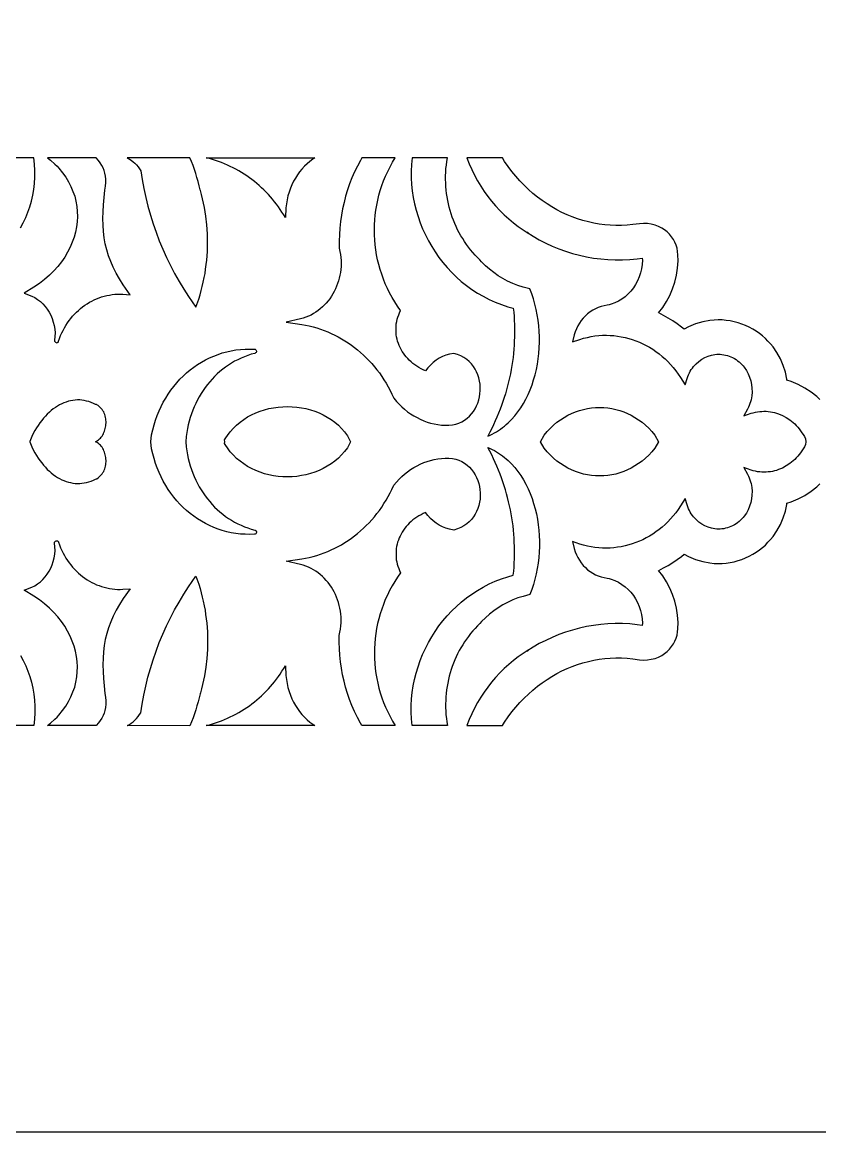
# Model space of a CAD drawing. Extents: x -1917 to -261, y -485 to 605.
# Drawn here: x -562.2 to -483.7, y 35.2 to 144.5 of the extents above; entities that cross this region are included whole.
import ezdxf

# ---------------------------------------------------------------- set-up
doc = ezdxf.new("R2010")
doc.units = 0
doc.layers.add('LAYER_1', color=18, linetype='CONTINUOUS')

msp = doc.modelspace()

# ---------------------------------------------------------------- linework, layer by layer
at = {"layer": 'LAYER_1'}
for points in [[(-671.49, 35.16), (-261.49, 35.16), (-261.49, 445.16), (-671.49, 445.16)], [(-554.92, 131.09), (-559.7, 131.09), (-559.41, 130.86), (-558.98, 130.47), (-558.77, 130.26), (-558.58, 130.06), (-558.23, 129.63), (-557.91, 129.18), (-557.63, 128.73), (-557.4, 128.26), (-557.2, 127.78), (-557.03, 127.3), (-556.91, 126.81), (-556.83, 126.31), (-556.78, 125.8), (-556.77, 125.3), (-556.79, 124.79), (-556.86, 124.28), (-556.96, 123.78), (-557.1, 123.27), (-557.27, 122.77), (-557.48, 122.28), (-557.73, 121.79), (-558.02, 121.32), (-558.34, 120.85), (-558.7, 120.39), (-559.1, 119.95), (-559.53, 119.52), (-560, 119.11), (-560.51, 118.71), (-561.05, 118.34), (-562, 117.76), (-561.27, 117.47), (-560.97, 117.32), (-560.68, 117.14), (-560.41, 116.93), (-560.16, 116.7), (-559.94, 116.45), (-559.73, 116.18), (-559.54, 115.89), (-559.38, 115.58), (-559.25, 115.26), (-559.14, 114.92), (-559.05, 114.58), (-559, 114.23), (-558.97, 113.86), (-558.98, 113.5), (-559.01, 113.12), (-559.01, 113.03), (-558.97, 112.96), (-558.92, 112.92), (-558.86, 112.89), (-558.79, 112.88), (-558.72, 112.9), (-558.69, 112.92), (-558.66, 112.95), (-558.64, 112.98), (-558.62, 113.02), (-558.52, 113.31), (-558.42, 113.58), (-558.3, 113.84), (-558.18, 114.1), (-558.04, 114.35), (-557.9, 114.59), (-557.74, 114.83), (-557.58, 115.06), (-557.42, 115.28), (-557.24, 115.49), (-557.06, 115.69), (-556.87, 115.89), (-556.67, 116.07), (-556.46, 116.25), (-556.25, 116.41), (-556.04, 116.57), (-555.82, 116.72), (-555.59, 116.86), (-555.36, 116.99), (-555.12, 117.1), (-554.88, 117.21), (-554.63, 117.31), (-554.38, 117.39), (-554.13, 117.47), (-553.87, 117.53), (-553.61, 117.58), (-553.35, 117.62), (-553.09, 117.65), (-552.82, 117.67), (-552.55, 117.67), (-552.28, 117.67), (-551.56, 117.61), (-552.25, 118.58), (-552.62, 119.16), (-552.95, 119.74), (-553.24, 120.31), (-553.49, 120.88), (-553.71, 121.45), (-553.88, 122.03), (-554.02, 122.62), (-554.13, 123.22), (-554.2, 123.83), (-554.24, 124.45), (-554.26, 125.1), (-554.24, 125.77), (-554.2, 126.46), (-554.14, 127.18), (-554.05, 127.92), (-553.99, 128.31), (-553.96, 128.67), (-553.96, 129), (-553.99, 129.3), (-554.05, 129.59), (-554.13, 129.86), (-554.24, 130.11), (-554.37, 130.35), (-554.53, 130.59), (-554.7, 130.82)], [(-545.68, 131.1), (-551.87, 131.09), (-551.83, 131.07), (-551.64, 130.97), (-551.46, 130.85), (-551.28, 130.71), (-551.11, 130.56), (-550.95, 130.39), (-550.79, 130.21), (-550.65, 130.01), (-550.53, 129.82), (-550.4, 128.97), (-550.23, 128.08), (-550.04, 127.2), (-549.82, 126.32), (-549.58, 125.46), (-549.31, 124.6), (-549.02, 123.76), (-548.7, 122.92), (-548.36, 122.1), (-548, 121.28), (-547.61, 120.48), (-547.19, 119.7), (-546.76, 118.92), (-546.3, 118.17), (-545.82, 117.42), (-545.09, 116.37), (-544.82, 117.17), (-544.69, 117.59), (-544.58, 118.01), (-544.47, 118.43), (-544.37, 118.86), (-544.28, 119.29), (-544.2, 119.71), (-544.14, 120.14), (-544.08, 120.58), (-544.03, 121.01), (-543.97, 121.88), (-543.95, 122.74), (-543.96, 123.61), (-544.02, 124.48), (-544.12, 125.34), (-544.26, 126.2), (-544.34, 126.62), (-544.44, 127.05), (-544.54, 127.47), (-544.66, 127.89), (-544.68, 127.95), (-544.78, 128.35), (-544.88, 128.75), (-545, 129.15), (-545.12, 129.55), (-545.25, 129.94), (-545.38, 130.33), (-545.53, 130.72)], [(-533.4, 131.09), (-533.59, 130.96), (-533.88, 130.74), (-534.15, 130.51), (-534.4, 130.26), (-534.65, 129.99), (-534.88, 129.71), (-535.09, 129.41), (-535.29, 129.1), (-535.48, 128.78), (-535.64, 128.44), (-535.79, 128.09), (-535.92, 127.72), (-536.03, 127.35), (-536.12, 126.96), (-536.19, 126.57), (-536.23, 126.16), (-536.29, 125.2), (-536.45, 125.48), (-536.62, 125.75), (-536.79, 126.01), (-536.97, 126.27), (-537.16, 126.52), (-537.35, 126.77), (-537.55, 127.02), (-537.75, 127.25), (-537.96, 127.49), (-538.18, 127.71), (-538.4, 127.93), (-538.63, 128.15), (-538.86, 128.36), (-539.09, 128.56), (-539.34, 128.76), (-539.58, 128.95), (-539.83, 129.13), (-540.09, 129.31), (-540.35, 129.48), (-540.61, 129.65), (-540.88, 129.81), (-541.15, 129.96), (-541.43, 130.1), (-541.71, 130.24), (-541.99, 130.37), (-542.28, 130.5), (-542.57, 130.62), (-542.86, 130.73), (-543.16, 130.83), (-543.46, 130.92), (-543.76, 131.01), (-544.07, 131.09)], [(-525.47, 131.09), (-528.76, 131.09), (-528.9, 130.84), (-529.2, 130.28), (-529.47, 129.71), (-529.73, 129.13), (-529.96, 128.53), (-530.16, 127.93), (-530.35, 127.32), (-530.51, 126.7), (-530.65, 126.08), (-530.76, 125.45), (-530.85, 124.81), (-530.92, 124.17), (-530.97, 123.53), (-530.98, 122.88), (-530.98, 122.21), (-530.91, 121.88), (-530.86, 121.58), (-530.82, 121.28), (-530.8, 120.98), (-530.8, 120.69), (-530.8, 120.39), (-530.83, 120.1), (-530.86, 119.81), (-530.91, 119.53), (-530.98, 119.25), (-531.05, 118.97), (-531.14, 118.7), (-531.24, 118.44), (-531.35, 118.18), (-531.48, 117.93), (-531.61, 117.68), (-531.76, 117.45), (-531.91, 117.22), (-532.08, 117), (-532.26, 116.79), (-532.45, 116.59), (-532.64, 116.4), (-532.85, 116.22), (-533.07, 116.05), (-533.29, 115.89), (-533.52, 115.75), (-533.76, 115.61), (-534.01, 115.49), (-534.27, 115.39), (-534.53, 115.3), (-534.8, 115.22), (-536.21, 114.9), (-534.68, 114.68), (-534.3, 114.62), (-533.93, 114.54), (-533.56, 114.44), (-533.19, 114.34), (-532.83, 114.22), (-532.47, 114.09), (-532.12, 113.95), (-531.77, 113.8), (-531.42, 113.63), (-531.08, 113.46), (-530.75, 113.27), (-530.42, 113.07), (-530.1, 112.86), (-529.79, 112.64), (-529.48, 112.41), (-529.18, 112.17), (-528.88, 111.92), (-528.6, 111.66), (-528.32, 111.39), (-528.04, 111.11), (-527.78, 110.82), (-527.52, 110.52), (-527.27, 110.21), (-527.03, 109.9), (-526.8, 109.57), (-526.58, 109.24), (-526.37, 108.89), (-526.16, 108.54), (-525.97, 108.19), (-525.79, 107.82), (-525.6, 107.42), (-525.34, 107.1), (-525.09, 106.83), (-524.82, 106.56), (-524.54, 106.32), (-524.25, 106.09), (-523.95, 105.87), (-523.64, 105.68), (-523.32, 105.5), (-523, 105.34), (-522.66, 105.2), (-522.32, 105.07), (-521.98, 104.97), (-521.62, 104.88), (-521.27, 104.82), (-520.91, 104.77), (-520.54, 104.75), (-520.18, 104.75), (-519.83, 104.79), (-519.51, 104.86), (-519.2, 104.96), (-518.91, 105.09), (-518.64, 105.25), (-518.39, 105.44), (-518.16, 105.64), (-517.95, 105.87), (-517.77, 106.12), (-517.61, 106.38), (-517.47, 106.66), (-517.35, 106.94), (-517.25, 107.24), (-517.18, 107.54), (-517.13, 107.85), (-517.1, 108.17), (-517.1, 108.48), (-517.12, 108.79), (-517.17, 109.1), (-517.24, 109.41), (-517.33, 109.71), (-517.45, 110), (-517.59, 110.28), (-517.76, 110.54), (-517.96, 110.79), (-518.18, 111.02), (-518.43, 111.23), (-518.7, 111.42), (-519, 111.58), (-519.32, 111.71), (-519.71, 111.83), (-520.12, 111.75), (-520.47, 111.65), (-520.81, 111.51), (-521.14, 111.35), (-521.45, 111.15), (-521.74, 110.93), (-522.01, 110.68), (-522.25, 110.41), (-522.48, 110.11), (-522.71, 110.21), (-522.93, 110.32), (-523.15, 110.44), (-523.35, 110.57), (-523.55, 110.7), (-523.74, 110.85), (-523.91, 111), (-524.08, 111.15), (-524.24, 111.32), (-524.39, 111.49), (-524.53, 111.66), (-524.66, 111.84), (-524.78, 112.03), (-524.89, 112.22), (-524.99, 112.42), (-525.08, 112.62), (-525.16, 112.82), (-525.23, 113.03), (-525.28, 113.24), (-525.33, 113.45), (-525.36, 113.66), (-525.38, 113.88), (-525.39, 114.09), (-525.39, 114.31), (-525.38, 114.53), (-525.36, 114.75), (-525.32, 114.97), (-525.27, 115.19), (-525.21, 115.4), (-525.13, 115.62), (-525.04, 115.83), (-524.94, 116.05), (-524.94, 116.05), (-524.94, 116.05), (-525.24, 116.47), (-525.52, 116.9), (-525.77, 117.33), (-526.02, 117.78), (-526.24, 118.23), (-526.45, 118.69), (-526.63, 119.15), (-526.8, 119.62), (-526.96, 120.09), (-527.09, 120.57), (-527.21, 121.05), (-527.3, 121.53), (-527.38, 122.02), (-527.45, 122.51), (-527.49, 123), (-527.52, 123.49), (-527.52, 123.98), (-527.51, 124.48), (-527.49, 124.97), (-527.44, 125.46), (-527.38, 125.95), (-527.29, 126.44), (-527.19, 126.92), (-527.07, 127.41), (-526.94, 127.89), (-526.78, 128.36), (-526.61, 128.83), (-526.42, 129.29), (-526.21, 129.75), (-525.98, 130.21), (-525.73, 130.65)], [(-520.32, 131.09), (-523.79, 131.09), (-523.79, 131.08), (-523.86, 130.43), (-523.89, 129.77), (-523.89, 129.12), (-523.85, 128.48), (-523.79, 127.83), (-523.69, 127.19), (-523.56, 126.55), (-523.41, 125.93), (-523.22, 125.3), (-523.01, 124.69), (-522.77, 124.09), (-522.5, 123.5), (-522.2, 122.93), (-521.88, 122.36), (-521.53, 121.82), (-521.16, 121.29), (-520.77, 120.77), (-520.35, 120.28), (-519.91, 119.8), (-519.44, 119.35), (-518.96, 118.92), (-518.45, 118.51), (-517.92, 118.13), (-517.38, 117.77), (-516.81, 117.45), (-516.23, 117.15), (-515.63, 116.88), (-515.01, 116.64), (-514.37, 116.43), (-513.84, 116.29), (-513.8, 115.88), (-513.76, 115.47), (-513.74, 115.07), (-513.72, 114.66), (-513.72, 114.26), (-513.71, 113.85), (-513.72, 113.45), (-513.74, 113.04), (-513.76, 112.64), (-513.79, 112.23), (-513.83, 111.83), (-513.87, 111.43), (-513.92, 111.03), (-513.99, 110.63), (-514.05, 110.23), (-514.13, 109.83), (-514.21, 109.43), (-514.3, 109.04), (-514.4, 108.64), (-514.51, 108.25), (-514.62, 107.86), (-514.74, 107.47), (-514.87, 107.08), (-515, 106.7), (-515.15, 106.32), (-515.3, 105.93), (-515.46, 105.55), (-515.62, 105.18), (-515.79, 104.8), (-515.97, 104.43), (-516.16, 104.06), (-516.35, 103.69), (-516.13, 103.79), (-515.91, 103.89), (-515.7, 104.01), (-515.49, 104.12), (-515.29, 104.25), (-515.09, 104.38), (-514.9, 104.52), (-514.71, 104.67), (-514.53, 104.82), (-514.35, 104.98), (-514.18, 105.15), (-514.01, 105.32), (-513.69, 105.68), (-513.39, 106.06), (-513.11, 106.46), (-512.84, 106.88), (-512.6, 107.32), (-512.38, 107.77), (-512.18, 108.24), (-512, 108.73), (-511.84, 109.22), (-511.7, 109.73), (-511.57, 110.24), (-511.47, 110.77), (-511.39, 111.3), (-511.33, 111.83), (-511.29, 112.37), (-511.27, 112.92), (-511.27, 113.46), (-511.3, 114.01), (-511.34, 114.55), (-511.4, 115.09), (-511.48, 115.62), (-511.59, 116.16), (-511.71, 116.68), (-511.85, 117.19), (-512.02, 117.7), (-512.21, 118.2), (-512.21, 118.2), (-512.87, 118.36), (-513.39, 118.53), (-513.9, 118.72), (-514.4, 118.95), (-514.87, 119.2), (-515.33, 119.48), (-515.77, 119.79), (-516.19, 120.12), (-516.59, 120.47), (-516.97, 120.85), (-517.14, 121.04), (-517.38, 121.28), (-517.61, 121.52), (-517.83, 121.77), (-518.05, 122.03), (-518.25, 122.3), (-518.45, 122.57), (-518.64, 122.85), (-518.82, 123.13), (-519, 123.42), (-519.16, 123.71), (-519.32, 124.01), (-519.47, 124.32), (-519.6, 124.63), (-519.73, 124.94), (-519.85, 125.26), (-519.96, 125.58), (-520.06, 125.9), (-520.15, 126.23), (-520.23, 126.57), (-520.3, 126.9), (-520.36, 127.24), (-520.41, 127.58), (-520.45, 127.92), (-520.48, 128.27), (-520.5, 128.62), (-520.51, 128.97), (-520.51, 129.32), (-520.49, 129.67), (-520.47, 130.03), (-520.43, 130.38), (-520.38, 130.74)], [(-546.08, 103.13), (-546.05, 102.61), (-545.99, 102.22), (-545.93, 101.84), (-545.85, 101.47), (-545.76, 101.1), (-545.66, 100.74), (-545.54, 100.38), (-545.41, 100.03), (-545.27, 99.69), (-545.12, 99.35), (-544.95, 99.02), (-544.77, 98.7), (-544.59, 98.39), (-544.39, 98.08), (-544.18, 97.79), (-543.96, 97.5), (-543.73, 97.23), (-543.5, 96.96), (-543.25, 96.7), (-542.99, 96.46), (-542.73, 96.22), (-542.45, 96), (-542.17, 95.78), (-541.88, 95.58), (-541.58, 95.39), (-541.28, 95.21), (-540.96, 95.05), (-540.64, 94.9), (-540.31, 94.76), (-539.98, 94.64), (-539.64, 94.53), (-539.29, 94.43), (-539.25, 94.41), (-539.22, 94.39), (-539.17, 94.34), (-539.14, 94.27), (-539.14, 94.2), (-539.16, 94.13), (-539.2, 94.07), (-539.26, 94.03), (-539.29, 94.02), (-539.34, 94.01), (-539.8, 94), (-540.26, 94.01), (-540.72, 94.04), (-541.17, 94.09), (-541.62, 94.17), (-542.06, 94.27), (-542.5, 94.39), (-542.92, 94.53), (-543.34, 94.69), (-543.75, 94.87), (-544.15, 95.07), (-544.55, 95.29), (-544.93, 95.53), (-545.3, 95.79), (-545.66, 96.06), (-546.01, 96.35), (-546.35, 96.66), (-546.67, 96.98), (-546.98, 97.32), (-547.27, 97.68), (-547.56, 98.05), (-547.82, 98.43), (-548.07, 98.83), (-548.31, 99.24), (-548.53, 99.66), (-548.73, 100.1), (-548.91, 100.55), (-549.08, 101), (-549.22, 101.47), (-549.35, 101.95), (-549.46, 102.44), (-549.55, 103.13), (-549.46, 103.82), (-549.35, 104.31), (-549.22, 104.79), (-549.08, 105.26), (-548.91, 105.72), (-548.73, 106.16), (-548.53, 106.6), (-548.31, 107.02), (-548.07, 107.43), (-547.82, 107.83), (-547.56, 108.22), (-547.27, 108.58), (-546.98, 108.94), (-546.67, 109.28), (-546.35, 109.6), (-546.01, 109.91), (-545.66, 110.2), (-545.3, 110.48), (-544.93, 110.73), (-544.55, 110.97), (-544.15, 111.19), (-543.75, 111.39), (-543.34, 111.57), (-542.92, 111.73), (-542.5, 111.87), (-542.06, 111.99), (-541.62, 112.09), (-541.17, 112.17), (-540.72, 112.22), (-540.26, 112.26), (-539.8, 112.26), (-539.34, 112.25), (-539.29, 112.24), (-539.26, 112.23), (-539.2, 112.19), (-539.16, 112.13), (-539.14, 112.06), (-539.14, 111.99), (-539.17, 111.92), (-539.22, 111.87), (-539.25, 111.85), (-539.29, 111.83), (-539.64, 111.74), (-539.98, 111.63), (-540.31, 111.5), (-540.64, 111.36), (-540.96, 111.21), (-541.28, 111.05), (-541.58, 110.87), (-541.88, 110.68), (-542.17, 110.48), (-542.45, 110.27), (-542.73, 110.04), (-542.99, 109.81), (-543.25, 109.56), (-543.5, 109.3), (-543.73, 109.04), (-543.96, 108.76), (-544.18, 108.47), (-544.39, 108.18), (-544.59, 107.87), (-544.77, 107.56), (-544.95, 107.24), (-545.12, 106.91), (-545.27, 106.58), (-545.41, 106.23), (-545.54, 105.88), (-545.66, 105.53), (-545.76, 105.16), (-545.85, 104.79), (-545.93, 104.42), (-545.99, 104.04), (-546.05, 103.66)], [(-561.45, 103.13), (-561.45, 103.12), (-561.26, 102.62), (-561.11, 102.33), (-560.96, 102.05), (-560.79, 101.78), (-560.63, 101.52), (-560.46, 101.27), (-560.28, 101.04), (-560.1, 100.82), (-559.92, 100.61), (-559.73, 100.41), (-559.53, 100.23), (-559.34, 100.06), (-559.14, 99.9), (-558.93, 99.75), (-558.73, 99.62), (-558.52, 99.5), (-558.3, 99.39), (-558.09, 99.3), (-557.87, 99.22), (-557.65, 99.15), (-557.43, 99.1), (-557.21, 99.06), (-556.99, 99.03), (-556.77, 99.02), (-556.54, 99.03), (-556.32, 99.04), (-556.09, 99.08), (-555.87, 99.12), (-555.64, 99.18), (-555.42, 99.26), (-555.19, 99.35), (-554.98, 99.45), (-554.89, 99.48), (-554.85, 99.49), (-554.72, 99.57), (-554.61, 99.66), (-554.51, 99.76), (-554.41, 99.86), (-554.33, 99.97), (-554.25, 100.09), (-554.18, 100.21), (-554.13, 100.33), (-554.08, 100.46), (-554.03, 100.59), (-554, 100.73), (-553.98, 100.87), (-553.96, 101.01), (-553.95, 101.15), (-553.95, 101.29), (-553.96, 101.43), (-553.97, 101.57), (-553.99, 101.7), (-554.02, 101.84), (-554.06, 101.97), (-554.1, 102.1), (-554.15, 102.23), (-554.21, 102.35), (-554.27, 102.47), (-554.34, 102.58), (-554.42, 102.68), (-554.5, 102.78), (-554.59, 102.86), (-554.68, 102.95), (-554.78, 103.02), (-554.89, 103.08), (-555, 103.13), (-554.89, 103.18), (-554.78, 103.25), (-554.68, 103.32), (-554.59, 103.4), (-554.5, 103.49), (-554.42, 103.58), (-554.34, 103.69), (-554.27, 103.8), (-554.21, 103.91), (-554.15, 104.03), (-554.1, 104.16), (-554.06, 104.29), (-554.02, 104.42), (-553.99, 104.56), (-553.97, 104.7), (-553.96, 104.84), (-553.95, 104.98), (-553.95, 105.12), (-553.96, 105.26), (-553.98, 105.4), (-554, 105.53), (-554.03, 105.67), (-554.08, 105.8), (-554.13, 105.93), (-554.18, 106.06), (-554.25, 106.18), (-554.33, 106.29), (-554.41, 106.4), (-554.51, 106.5), (-554.61, 106.6), (-554.72, 106.69), (-554.85, 106.77), (-554.89, 106.79), (-554.98, 106.81), (-555.19, 106.91), (-555.42, 107), (-555.64, 107.08), (-555.87, 107.14), (-556.09, 107.19), (-556.32, 107.22), (-556.54, 107.24), (-556.77, 107.24), (-556.99, 107.23), (-557.21, 107.2), (-557.43, 107.16), (-557.65, 107.11), (-557.87, 107.04), (-558.09, 106.96), (-558.3, 106.87), (-558.52, 106.76), (-558.73, 106.64), (-558.93, 106.51), (-559.14, 106.36), (-559.34, 106.2), (-559.53, 106.03), (-559.73, 105.85), (-559.92, 105.65), (-560.1, 105.44), (-560.28, 105.22), (-560.46, 104.99), (-560.63, 104.74), (-560.79, 104.49), (-560.96, 104.22), (-561.11, 103.94), (-561.26, 103.64), (-561.45, 103.15)], [(-529.88, 103.13), (-530.18, 102.54), (-530.45, 102.17), (-530.75, 101.83), (-531.07, 101.51), (-531.41, 101.22), (-531.78, 100.95), (-532.16, 100.71), (-532.55, 100.49), (-532.96, 100.3), (-533.39, 100.13), (-533.82, 99.99), (-534.26, 99.88), (-534.71, 99.79), (-535.16, 99.72), (-535.62, 99.68), (-536.08, 99.67), (-536.54, 99.68), (-536.99, 99.72), (-537.45, 99.78), (-537.9, 99.87), (-538.34, 99.98), (-538.77, 100.12), (-539.2, 100.29), (-539.61, 100.48), (-540, 100.69), (-540.38, 100.94), (-540.75, 101.2), (-541.09, 101.49), (-541.41, 101.81), (-541.71, 102.15), (-541.99, 102.52), (-542.06, 102.63), (-542.07, 102.65), (-542.27, 102.96), (-542.25, 103.13), (-542.27, 103.31), (-542.07, 103.62), (-542.06, 103.63), (-541.99, 103.74), (-541.71, 104.11), (-541.41, 104.45), (-541.09, 104.77), (-540.75, 105.06), (-540.38, 105.33), (-540, 105.57), (-539.61, 105.78), (-539.2, 105.97), (-538.77, 106.14), (-538.34, 106.28), (-537.9, 106.39), (-537.45, 106.48), (-536.99, 106.54), (-536.54, 106.58), (-536.08, 106.59), (-535.62, 106.58), (-535.16, 106.54), (-534.71, 106.48), (-534.26, 106.39), (-533.82, 106.27), (-533.39, 106.13), (-532.96, 105.96), (-532.55, 105.77), (-532.16, 105.56), (-531.78, 105.31), (-531.41, 105.04), (-531.07, 104.75), (-530.75, 104.43), (-530.45, 104.09), (-530.18, 103.72)], [(-499.53, 103.13), (-499.9, 102.48), (-500.2, 102.13), (-500.5, 101.8), (-500.82, 101.5), (-501.16, 101.22), (-501.5, 100.97), (-501.86, 100.74), (-502.22, 100.53), (-502.59, 100.35), (-502.97, 100.19), (-503.36, 100.06), (-503.75, 99.95), (-504.15, 99.87), (-504.54, 99.81), (-504.94, 99.77), (-505.35, 99.76), (-505.75, 99.77), (-506.15, 99.81), (-506.55, 99.87), (-506.94, 99.95), (-507.33, 100.06), (-507.72, 100.19), (-508.1, 100.35), (-508.47, 100.53), (-508.84, 100.74), (-509.19, 100.97), (-509.54, 101.22), (-509.87, 101.5), (-510.19, 101.8), (-510.5, 102.13), (-510.79, 102.48), (-511.16, 103.13), (-510.79, 103.78), (-510.5, 104.13), (-510.19, 104.46), (-509.87, 104.76), (-509.54, 105.04), (-509.19, 105.29), (-508.84, 105.52), (-508.47, 105.73), (-508.1, 105.91), (-507.72, 106.07), (-507.33, 106.2), (-506.94, 106.31), (-506.55, 106.4), (-506.15, 106.46), (-505.75, 106.49), (-505.35, 106.5), (-504.94, 106.49), (-504.54, 106.46), (-504.15, 106.4), (-503.75, 106.31), (-503.36, 106.2), (-502.97, 106.07), (-502.59, 105.91), (-502.22, 105.73), (-501.86, 105.52), (-501.5, 105.29), (-501.16, 105.04), (-500.82, 104.76), (-500.5, 104.46), (-500.2, 104.13), (-499.9, 103.78)], [(-516.35, 102.57), (-516.13, 102.47), (-515.91, 102.37), (-515.7, 102.26), (-515.49, 102.14), (-515.29, 102.01), (-515.09, 101.88), (-514.9, 101.74), (-514.71, 101.59), (-514.53, 101.44), (-514.35, 101.28), (-514.18, 101.12), (-514.01, 100.94), (-513.69, 100.59), (-513.39, 100.2), (-513.11, 99.8), (-512.84, 99.38), (-512.6, 98.94), (-512.38, 98.49), (-512.18, 98.02), (-512, 97.54), (-511.84, 97.04), (-511.7, 96.53), (-511.57, 96.02), (-511.47, 95.49), (-511.39, 94.96), (-511.33, 94.43), (-511.29, 93.89), (-511.27, 93.35), (-511.27, 92.8), (-511.3, 92.26), (-511.34, 91.71), (-511.4, 91.17), (-511.48, 90.64), (-511.59, 90.11), (-511.71, 89.58), (-511.85, 89.07), (-512.02, 88.56), (-512.21, 88.07), (-512.21, 88.07), (-512.87, 87.9), (-513.39, 87.74), (-513.9, 87.54), (-514.4, 87.31), (-514.87, 87.06), (-515.33, 86.78), (-515.77, 86.47), (-516.19, 86.14), (-516.59, 85.79), (-516.97, 85.41), (-517.14, 85.23), (-517.38, 84.99), (-517.61, 84.74), (-517.83, 84.49), (-518.05, 84.23), (-518.25, 83.96), (-518.45, 83.69), (-518.64, 83.41), (-518.82, 83.13), (-519, 82.84), (-519.16, 82.55), (-519.32, 82.25), (-519.47, 81.94), (-519.6, 81.64), (-519.73, 81.32), (-519.85, 81), (-519.96, 80.68), (-520.06, 80.36), (-520.15, 80.03), (-520.23, 79.7), (-520.3, 79.36), (-520.36, 79.02), (-520.41, 78.68), (-520.45, 78.34), (-520.48, 77.99), (-520.5, 77.64), (-520.51, 77.3), (-520.51, 76.94), (-520.49, 76.59), (-520.47, 76.24), (-520.43, 75.88), (-520.38, 75.53), (-520.32, 75.17), (-523.79, 75.17), (-523.79, 75.19), (-523.86, 75.84), (-523.89, 76.49), (-523.89, 77.14), (-523.85, 77.79), (-523.79, 78.43), (-523.69, 79.07), (-523.56, 79.71), (-523.41, 80.34), (-523.22, 80.96), (-523.01, 81.57), (-522.77, 82.17), (-522.5, 82.76), (-522.2, 83.34), (-521.88, 83.9), (-521.53, 84.45), (-521.16, 84.98), (-520.77, 85.49), (-520.35, 85.98), (-519.91, 86.46), (-519.44, 86.91), (-518.96, 87.34), (-518.45, 87.75), (-517.92, 88.13), (-517.38, 88.49), (-516.81, 88.82), (-516.23, 89.12), (-515.63, 89.39), (-515.01, 89.63), (-514.37, 89.83), (-513.84, 89.98), (-513.8, 90.38), (-513.76, 90.79), (-513.74, 91.19), (-513.72, 91.6), (-513.72, 92.01), (-513.71, 92.41), (-513.72, 92.82), (-513.74, 93.22), (-513.76, 93.63), (-513.79, 94.03), (-513.83, 94.43), (-513.87, 94.83), (-513.92, 95.24), (-513.99, 95.64), (-514.05, 96.03), (-514.13, 96.43), (-514.21, 96.83), (-514.3, 97.22), (-514.4, 97.62), (-514.51, 98.01), (-514.62, 98.4), (-514.74, 98.79), (-514.87, 99.18), (-515, 99.56), (-515.15, 99.95), (-515.3, 100.33), (-515.46, 100.71), (-515.62, 101.09), (-515.79, 101.46), (-515.97, 101.83), (-516.16, 102.2)], [(-524.94, 90.22), (-525.24, 89.8), (-525.52, 89.37), (-525.77, 88.93), (-526.02, 88.49), (-526.24, 88.03), (-526.45, 87.58), (-526.63, 87.11), (-526.8, 86.65), (-526.96, 86.17), (-527.09, 85.7), (-527.21, 85.21), (-527.3, 84.73), (-527.38, 84.24), (-527.45, 83.75), (-527.49, 83.26), (-527.52, 82.77), (-527.52, 82.28), (-527.51, 81.79), (-527.49, 81.29), (-527.44, 80.8), (-527.38, 80.31), (-527.29, 79.82), (-527.19, 79.34), (-527.07, 78.86), (-526.94, 78.38), (-526.78, 77.9), (-526.61, 77.43), (-526.42, 76.97), (-526.21, 76.51), (-525.98, 76.06), (-525.73, 75.61), (-525.47, 75.17), (-528.76, 75.17), (-528.9, 75.42), (-529.2, 75.98), (-529.47, 76.55), (-529.73, 77.14), (-529.96, 77.73), (-530.16, 78.33), (-530.35, 78.94), (-530.51, 79.56), (-530.65, 80.18), (-530.76, 80.82), (-530.85, 81.45), (-530.92, 82.09), (-530.97, 82.74), (-530.98, 83.38), (-530.98, 84.05), (-530.91, 84.38), (-530.86, 84.68), (-530.82, 84.98), (-530.8, 85.28), (-530.8, 85.57), (-530.8, 85.87), (-530.83, 86.16), (-530.86, 86.45), (-530.91, 86.73), (-530.98, 87.01), (-531.05, 87.29), (-531.14, 87.56), (-531.24, 87.82), (-531.35, 88.08), (-531.48, 88.33), (-531.61, 88.58), (-531.76, 88.82), (-531.91, 89.04), (-532.08, 89.26), (-532.26, 89.47), (-532.45, 89.68), (-532.64, 89.87), (-532.85, 90.05), (-533.07, 90.22), (-533.29, 90.37), (-533.52, 90.52), (-533.76, 90.65), (-534.01, 90.77), (-534.27, 90.88), (-534.53, 90.97), (-534.8, 91.04), (-536.21, 91.36), (-534.68, 91.58), (-534.3, 91.65), (-533.93, 91.73), (-533.56, 91.82), (-533.19, 91.92), (-532.83, 92.04), (-532.47, 92.17), (-532.12, 92.31), (-531.77, 92.47), (-531.42, 92.63), (-531.08, 92.81), (-530.75, 92.99), (-530.42, 93.19), (-530.1, 93.4), (-529.79, 93.62), (-529.48, 93.85), (-529.18, 94.09), (-528.88, 94.34), (-528.6, 94.6), (-528.32, 94.87), (-528.04, 95.15), (-527.78, 95.44), (-527.52, 95.74), (-527.27, 96.05), (-527.03, 96.37), (-526.8, 96.69), (-526.58, 97.03), (-526.37, 97.37), (-526.16, 97.72), (-525.97, 98.08), (-525.79, 98.44), (-525.6, 98.85), (-525.34, 99.16), (-525.09, 99.44), (-524.82, 99.7), (-524.54, 99.95), (-524.25, 100.18), (-523.95, 100.39), (-523.64, 100.59), (-523.32, 100.76), (-523, 100.92), (-522.66, 101.07), (-522.32, 101.19), (-521.98, 101.29), (-521.62, 101.38), (-521.27, 101.44), (-520.91, 101.49), (-520.54, 101.52), (-520.18, 101.51), (-519.83, 101.48), (-519.51, 101.41), (-519.2, 101.3), (-518.91, 101.17), (-518.64, 101.01), (-518.39, 100.83), (-518.16, 100.62), (-517.95, 100.39), (-517.77, 100.14), (-517.61, 99.88), (-517.47, 99.61), (-517.35, 99.32), (-517.25, 99.02), (-517.18, 98.72), (-517.13, 98.41), (-517.1, 98.1), (-517.1, 97.78), (-517.12, 97.47), (-517.17, 97.16), (-517.24, 96.85), (-517.33, 96.55), (-517.45, 96.26), (-517.59, 95.99), (-517.76, 95.72), (-517.96, 95.47), (-518.18, 95.24), (-518.43, 95.03), (-518.7, 94.84), (-519, 94.68), (-519.32, 94.55), (-519.71, 94.43), (-520.12, 94.51), (-520.47, 94.61), (-520.81, 94.75), (-521.14, 94.92), (-521.45, 95.11), (-521.74, 95.34), (-522.01, 95.58), (-522.25, 95.86), (-522.48, 96.15), (-522.71, 96.05), (-522.93, 95.94), (-523.15, 95.82), (-523.35, 95.7), (-523.55, 95.56), (-523.74, 95.42), (-523.91, 95.27), (-524.08, 95.11), (-524.24, 94.95), (-524.39, 94.78), (-524.53, 94.6), (-524.66, 94.42), (-524.78, 94.23), (-524.89, 94.04), (-524.99, 93.84), (-525.08, 93.65), (-525.16, 93.44), (-525.23, 93.24), (-525.28, 93.03), (-525.33, 92.81), (-525.36, 92.6), (-525.38, 92.39), (-525.39, 92.17), (-525.39, 91.95), (-525.38, 91.73), (-525.36, 91.51), (-525.32, 91.29), (-525.27, 91.08), (-525.21, 90.86), (-525.13, 90.64), (-525.04, 90.43), (-524.94, 90.22), (-524.94, 90.22)], [(-554.92, 75.17), (-559.7, 75.17), (-559.41, 75.4), (-558.98, 75.8), (-558.77, 76), (-558.58, 76.21), (-558.23, 76.64), (-557.91, 77.08), (-557.63, 77.53), (-557.4, 78), (-557.2, 78.48), (-557.03, 78.96), (-556.91, 79.46), (-556.83, 79.96), (-556.78, 80.46), (-556.77, 80.96), (-556.79, 81.47), (-556.86, 81.98), (-556.96, 82.49), (-557.1, 82.99), (-557.27, 83.49), (-557.48, 83.98), (-557.73, 84.47), (-558.02, 84.95), (-558.34, 85.42), (-558.7, 85.87), (-559.1, 86.31), (-559.53, 86.74), (-560, 87.15), (-560.51, 87.55), (-561.05, 87.92), (-562, 88.5), (-561.27, 88.79), (-560.97, 88.94), (-560.68, 89.12), (-560.41, 89.33), (-560.16, 89.56), (-559.94, 89.81), (-559.73, 90.09), (-559.54, 90.38), (-559.38, 90.68), (-559.25, 91), (-559.14, 91.34), (-559.05, 91.68), (-559, 92.04), (-558.97, 92.4), (-558.98, 92.77), (-559.01, 93.15), (-559.01, 93.23), (-558.97, 93.3), (-558.92, 93.35), (-558.86, 93.37), (-558.79, 93.38), (-558.72, 93.36), (-558.69, 93.34), (-558.66, 93.31), (-558.64, 93.28), (-558.62, 93.24), (-558.52, 92.96), (-558.42, 92.69), (-558.3, 92.42), (-558.18, 92.16), (-558.04, 91.91), (-557.9, 91.67), (-557.74, 91.43), (-557.58, 91.2), (-557.42, 90.99), (-557.24, 90.77), (-557.06, 90.57), (-556.87, 90.38), (-556.67, 90.19), (-556.46, 90.02), (-556.25, 89.85), (-556.04, 89.69), (-555.82, 89.54), (-555.59, 89.41), (-555.36, 89.28), (-555.12, 89.16), (-554.88, 89.05), (-554.63, 88.96), (-554.38, 88.87), (-554.13, 88.8), (-553.87, 88.73), (-553.61, 88.68), (-553.35, 88.64), (-553.09, 88.61), (-552.82, 88.59), (-552.55, 88.59), (-552.28, 88.6), (-551.56, 88.65), (-552.25, 87.69), (-552.62, 87.1), (-552.95, 86.53), (-553.24, 85.95), (-553.49, 85.38), (-553.71, 84.81), (-553.88, 84.23), (-554.02, 83.64), (-554.13, 83.05), (-554.2, 82.44), (-554.24, 81.81), (-554.26, 81.16), (-554.24, 80.5), (-554.2, 79.81), (-554.14, 79.09), (-554.05, 78.34), (-553.99, 77.96), (-553.96, 77.6), (-553.96, 77.27), (-553.99, 76.96), (-554.05, 76.67), (-554.13, 76.4), (-554.24, 76.15), (-554.37, 75.91), (-554.53, 75.68), (-554.7, 75.44)], [(-544.68, 78.31), (-544.78, 77.91), (-544.88, 77.51), (-545, 77.11), (-545.12, 76.72), (-545.25, 76.32), (-545.38, 75.93), (-545.53, 75.54), (-545.68, 75.16), (-551.87, 75.17), (-551.83, 75.19), (-551.64, 75.29), (-551.46, 75.41), (-551.28, 75.55), (-551.11, 75.7), (-550.95, 75.87), (-550.79, 76.05), (-550.65, 76.25), (-550.53, 76.44), (-550.4, 77.29), (-550.23, 78.18), (-550.04, 79.06), (-549.82, 79.94), (-549.58, 80.8), (-549.31, 81.66), (-549.02, 82.51), (-548.7, 83.34), (-548.36, 84.17), (-548, 84.98), (-547.61, 85.78), (-547.19, 86.57), (-546.76, 87.34), (-546.3, 88.1), (-545.82, 88.84), (-545.09, 89.89), (-544.82, 89.09), (-544.69, 88.68), (-544.58, 88.25), (-544.47, 87.83), (-544.37, 87.41), (-544.28, 86.98), (-544.2, 86.55), (-544.14, 86.12), (-544.08, 85.69), (-544.03, 85.25), (-543.97, 84.39), (-543.95, 83.52), (-543.96, 82.65), (-544.02, 81.78), (-544.12, 80.92), (-544.26, 80.07), (-544.34, 79.64), (-544.44, 79.22), (-544.54, 78.8), (-544.66, 78.38)], [(-536.29, 81.06), (-536.23, 80.1), (-536.19, 79.7), (-536.12, 79.3), (-536.03, 78.91), (-535.92, 78.54), (-535.79, 78.18), (-535.64, 77.82), (-535.48, 77.49), (-535.29, 77.16), (-535.09, 76.85), (-534.88, 76.55), (-534.65, 76.27), (-534.4, 76), (-534.15, 75.75), (-533.88, 75.52), (-533.59, 75.3), (-533.4, 75.17), (-544.07, 75.17), (-543.76, 75.25), (-543.46, 75.34), (-543.16, 75.43), (-542.86, 75.54), (-542.57, 75.65), (-542.28, 75.76), (-541.99, 75.89), (-541.71, 76.02), (-541.43, 76.16), (-541.15, 76.3), (-540.88, 76.46), (-540.61, 76.61), (-540.35, 76.78), (-540.09, 76.95), (-539.83, 77.13), (-539.58, 77.31), (-539.34, 77.51), (-539.09, 77.7), (-538.86, 77.91), (-538.63, 78.11), (-538.4, 78.33), (-538.18, 78.55), (-537.96, 78.78), (-537.75, 79.01), (-537.55, 79.25), (-537.35, 79.49), (-537.16, 79.74), (-536.97, 79.99), (-536.79, 80.25), (-536.62, 80.52), (-536.45, 80.79)]]:
    msp.add_lwpolyline(points, close=True, dxfattribs=at)
for points in [[(-562.37, 124.19), (-562.1, 124.69), (-561.86, 125.2), (-561.65, 125.73), (-561.46, 126.27), (-561.3, 126.83), (-561.17, 127.4), (-561.07, 127.98), (-561, 128.58), (-560.97, 129.2), (-560.96, 129.83), (-560.99, 130.47), (-561.05, 131.09), (-566.14, 131.09)], [(-483.64, 107.29), (-483.94, 107.57), (-484.5, 108.01), (-485.13, 108.42), (-485.79, 108.77), (-486.49, 109.06), (-486.89, 109.18), (-486.91, 109.3), (-487.05, 109.98), (-487.26, 110.64), (-487.54, 111.29), (-487.88, 111.91), (-488.26, 112.46), (-488.51, 112.78), (-488.76, 113.05), (-489.02, 113.31), (-489.3, 113.56), (-489.6, 113.79), (-489.92, 114.01), (-490.25, 114.22), (-490.6, 114.41), (-490.96, 114.57), (-491.33, 114.72), (-491.7, 114.85), (-492.09, 114.95), (-492.48, 115.03), (-492.87, 115.08), (-493.27, 115.12), (-493.66, 115.13), (-494.05, 115.11), (-494.49, 115.07), (-495.19, 114.95), (-495.91, 114.73), (-496.6, 114.44), (-497.01, 114.21), (-497.28, 114.42), (-497.7, 114.74), (-498.13, 115.03), (-498.58, 115.31), (-499.04, 115.57), (-499.51, 115.81), (-499.54, 115.82), (-499.12, 116.35), (-498.75, 116.93), (-498.42, 117.54), (-498.15, 118.18), (-497.93, 118.85), (-497.77, 119.53), (-497.67, 120.23), (-497.62, 120.95), (-497.64, 121.55), (-497.66, 121.87), (-497.72, 122.18), (-497.81, 122.48), (-497.93, 122.78), (-498.07, 123.05), (-498.25, 123.32), (-498.45, 123.56), (-498.68, 123.79), (-498.94, 124), (-499.23, 124.18), (-499.54, 124.34), (-499.88, 124.47), (-500.25, 124.57), (-500.64, 124.62), (-501.03, 124.63), (-501.4, 124.6), (-502.08, 124.51), (-502.63, 124.45), (-503.19, 124.43), (-503.74, 124.42), (-504.29, 124.45), (-504.84, 124.49), (-505.38, 124.56), (-505.92, 124.66), (-506.45, 124.78), (-506.98, 124.92), (-507.51, 125.08), (-508.03, 125.27), (-508.54, 125.48), (-509.05, 125.72), (-509.55, 125.97), (-510.04, 126.25), (-510.52, 126.56), (-510.99, 126.88), (-511.46, 127.23), (-511.91, 127.59), (-512.35, 127.98), (-512.78, 128.39), (-513.19, 128.82), (-513.59, 129.27), (-513.98, 129.74), (-514.35, 130.23), (-514.7, 130.74), (-514.92, 131.09), (-518.42, 131.09), (-518.19, 130.51), (-517.94, 129.94), (-517.66, 129.38), (-517.37, 128.83), (-517.05, 128.3), (-516.71, 127.79), (-516.35, 127.29), (-515.98, 126.81), (-515.58, 126.35), (-515.17, 125.9), (-514.74, 125.48), (-514.29, 125.07), (-513.83, 124.69), (-513.36, 124.33), (-512.87, 123.99), (-512.37, 123.67), (-512.51, 123.76), (-511.9, 123.38), (-511.28, 123.03), (-510.65, 122.7), (-510.01, 122.4), (-509.35, 122.13), (-508.69, 121.89), (-508.01, 121.68), (-507.33, 121.5), (-506.64, 121.35), (-505.94, 121.22), (-505.23, 121.13), (-504.52, 121.07), (-503.81, 121.04), (-503.09, 121.05), (-502.37, 121.08), (-501.64, 121.15), (-501.14, 121.22), (-501.13, 121.01), (-501.16, 120.58), (-501.22, 120.16), (-501.32, 119.75), (-501.45, 119.36), (-501.61, 118.98), (-501.8, 118.62), (-502.02, 118.28), (-502.26, 117.97), (-502.54, 117.68), (-502.83, 117.41), (-503.15, 117.18), (-503.48, 116.97), (-503.84, 116.8), (-504.22, 116.67), (-504.41, 116.62), (-504.61, 116.57), (-504.9, 116.53), (-505.19, 116.45), (-505.48, 116.35), (-505.76, 116.23), (-506.02, 116.09), (-506.28, 115.92), (-506.52, 115.74), (-506.74, 115.53), (-506.96, 115.31), (-507.15, 115.07), (-507.33, 114.82), (-507.49, 114.54), (-507.63, 114.26), (-507.75, 113.96), (-507.85, 113.65), (-508.02, 112.96), (-507.29, 113.21), (-506.92, 113.32), (-506.55, 113.41), (-506.18, 113.49), (-505.8, 113.55), (-505.43, 113.59), (-505.05, 113.61), (-504.68, 113.62), (-504.31, 113.6), (-503.94, 113.58), (-503.57, 113.53), (-503.21, 113.47), (-502.84, 113.4), (-502.48, 113.3), (-502.13, 113.2), (-501.78, 113.07), (-501.43, 112.93), (-501.09, 112.78), (-500.76, 112.61), (-500.43, 112.43), (-500.11, 112.23), (-499.8, 112.01), (-499.49, 111.78), (-499.19, 111.54), (-498.9, 111.29), (-498.62, 111.02), (-498.35, 110.73), (-498.09, 110.43), (-497.84, 110.12), (-497.6, 109.8), (-497.37, 109.46), (-496.91, 108.73), (-496.73, 109.36), (-496.66, 109.55), (-496.58, 109.73), (-496.5, 109.91), (-496.41, 110.07), (-496.31, 110.24), (-496.2, 110.39), (-496.09, 110.54), (-495.97, 110.67), (-495.85, 110.8), (-495.57, 111.04), (-495.29, 111.25), (-494.98, 111.42), (-494.66, 111.56), (-494.33, 111.66), (-493.98, 111.72), (-493.81, 111.74), (-493.64, 111.74), (-493.46, 111.74), (-493.29, 111.72), (-493.11, 111.7), (-492.94, 111.66), (-492.76, 111.62), (-492.59, 111.56), (-492.41, 111.49), (-492.24, 111.41), (-492.07, 111.32), (-491.91, 111.22), (-491.76, 111.11), (-491.61, 111), (-491.47, 110.87), (-491.34, 110.74), (-491.22, 110.61), (-491.1, 110.46), (-490.89, 110.16), (-490.71, 109.83), (-490.57, 109.49), (-490.46, 109.14), (-490.38, 108.77), (-490.34, 108.39), (-490.33, 108.02), (-490.36, 107.64), (-490.43, 107.26), (-490.48, 107.07), (-490.54, 106.89), (-490.61, 106.7), (-490.68, 106.52), (-490.77, 106.35), (-491.15, 105.68), (-490.42, 105.93), (-490.21, 105.99), (-490, 106.04), (-489.79, 106.08), (-489.58, 106.11), (-489.37, 106.12), (-489.16, 106.13), (-488.95, 106.13), (-488.74, 106.11), (-488.53, 106.09), (-488.33, 106.05), (-488.13, 106), (-487.93, 105.95), (-487.73, 105.88), (-487.34, 105.72), (-486.97, 105.53), (-486.62, 105.29), (-486.28, 105.03), (-486.12, 104.88), (-485.97, 104.73), (-485.82, 104.56), (-485.68, 104.39), (-485.55, 104.21), (-485.42, 104.02), (-485.3, 103.83), (-485.18, 103.63), (-485.08, 103.42), (-485.02, 103.13), (-485.08, 102.85), (-485.18, 102.64), (-485.3, 102.43), (-485.42, 102.24), (-485.55, 102.05), (-485.68, 101.87), (-485.82, 101.7), (-485.97, 101.54), (-486.12, 101.38), (-486.28, 101.24), (-486.62, 100.97), (-486.97, 100.74), (-487.34, 100.54), (-487.73, 100.38), (-487.93, 100.31), (-488.13, 100.26), (-488.33, 100.21), (-488.53, 100.18), (-488.74, 100.15), (-488.95, 100.14), (-489.16, 100.13), (-489.37, 100.14), (-489.58, 100.15), (-489.79, 100.18), (-490, 100.22), (-490.21, 100.27), (-490.42, 100.33), (-491.15, 100.58), (-490.77, 99.92), (-490.68, 99.74), (-490.61, 99.56), (-490.54, 99.38), (-490.48, 99.19), (-490.43, 99.01), (-490.36, 98.63), (-490.33, 98.25), (-490.34, 97.87), (-490.38, 97.49), (-490.46, 97.13), (-490.57, 96.77), (-490.71, 96.43), (-490.89, 96.1), (-491.1, 95.8), (-491.22, 95.66), (-491.34, 95.52), (-491.47, 95.39), (-491.61, 95.27), (-491.76, 95.15), (-491.91, 95.04), (-492.07, 94.94), (-492.24, 94.85), (-492.41, 94.77), (-492.59, 94.7), (-492.76, 94.65), (-492.94, 94.6), (-493.11, 94.56), (-493.29, 94.54), (-493.46, 94.52), (-493.64, 94.52), (-493.81, 94.53), (-493.98, 94.54), (-494.33, 94.6), (-494.66, 94.7), (-494.98, 94.84), (-495.29, 95.01), (-495.57, 95.22), (-495.85, 95.46), (-495.97, 95.59), (-496.09, 95.73), (-496.2, 95.87), (-496.31, 96.03), (-496.41, 96.19), (-496.5, 96.36), (-496.58, 96.53), (-496.66, 96.71), (-496.73, 96.9), (-496.91, 97.53), (-497.37, 96.8), (-497.6, 96.46), (-497.84, 96.14), (-498.09, 95.83), (-498.35, 95.53), (-498.62, 95.25), (-498.9, 94.98), (-499.19, 94.72), (-499.49, 94.48), (-499.8, 94.25), (-500.11, 94.04), (-500.43, 93.84), (-500.76, 93.65), (-501.09, 93.48), (-501.43, 93.33), (-501.78, 93.19), (-502.13, 93.07), (-502.48, 92.96), (-502.84, 92.87), (-503.21, 92.79), (-503.57, 92.73), (-503.94, 92.69), (-504.31, 92.66), (-504.68, 92.65), (-505.05, 92.65), (-505.43, 92.68), (-505.8, 92.72), (-506.18, 92.77), (-506.55, 92.85), (-506.92, 92.94), (-507.29, 93.05), (-508.02, 93.3), (-507.85, 92.61), (-507.75, 92.3), (-507.63, 92), (-507.49, 91.72), (-507.33, 91.45), (-507.15, 91.19), (-506.96, 90.95), (-506.74, 90.73), (-506.52, 90.52), (-506.28, 90.34), (-506.02, 90.17), (-505.76, 90.03), (-505.48, 89.91), (-505.19, 89.81), (-504.9, 89.74), (-504.61, 89.69), (-504.41, 89.65), (-504.22, 89.59), (-503.84, 89.46), (-503.48, 89.29), (-503.15, 89.08), (-502.83, 88.85), (-502.54, 88.59), (-502.26, 88.3), (-502.02, 87.98), (-501.8, 87.64), (-501.61, 87.28), (-501.45, 86.91), (-501.32, 86.51), (-501.22, 86.1), (-501.16, 85.68), (-501.13, 85.25), (-501.14, 85.04), (-501.64, 85.11), (-502.37, 85.18), (-503.09, 85.22), (-503.81, 85.22), (-504.52, 85.19), (-505.23, 85.13), (-505.94, 85.04), (-506.64, 84.92), (-507.33, 84.76), (-508.01, 84.58), (-508.69, 84.37), (-509.35, 84.13), (-510.01, 83.86), (-510.65, 83.56), (-511.28, 83.24), (-511.9, 82.88), (-512.51, 82.51), (-512.37, 82.59), (-512.87, 82.27), (-513.36, 81.94), (-513.83, 81.57), (-514.29, 81.19), (-514.74, 80.78), (-515.17, 80.36), (-515.58, 79.92), (-515.98, 79.45), (-516.35, 78.97), (-516.71, 78.47), (-517.05, 77.96), (-517.37, 77.43), (-517.66, 76.88), (-517.94, 76.33), (-518.19, 75.76), (-518.42, 75.17), (-514.92, 75.17), (-514.7, 75.52), (-514.35, 76.03), (-513.98, 76.52), (-513.59, 76.99), (-513.19, 77.44), (-512.78, 77.87), (-512.35, 78.28), (-511.91, 78.67), (-511.46, 79.04), (-510.99, 79.38), (-510.52, 79.71), (-510.04, 80.01), (-509.55, 80.29), (-509.05, 80.55), (-508.54, 80.78), (-508.03, 80.99), (-507.51, 81.18), (-506.98, 81.34), (-506.45, 81.49), (-505.92, 81.6), (-505.38, 81.7), (-504.84, 81.77), (-504.29, 81.82), (-503.74, 81.84), (-503.19, 81.84), (-502.63, 81.81), (-502.08, 81.75), (-501.4, 81.66), (-501.03, 81.63), (-500.64, 81.64), (-500.25, 81.7), (-499.88, 81.79), (-499.54, 81.92), (-499.23, 82.08), (-498.94, 82.26), (-498.68, 82.47), (-498.45, 82.7), (-498.25, 82.95), (-498.07, 83.21), (-497.93, 83.49), (-497.81, 83.78), (-497.72, 84.08), (-497.66, 84.4), (-497.64, 84.71), (-497.62, 85.31), (-497.67, 86.03), (-497.77, 86.73), (-497.93, 87.42), (-498.15, 88.08), (-498.42, 88.72), (-498.75, 89.33), (-499.12, 89.91), (-499.54, 90.44), (-499.51, 90.46), (-499.04, 90.7), (-498.58, 90.95), (-498.13, 91.23), (-497.7, 91.53), (-497.28, 91.84), (-497.01, 92.06), (-496.6, 91.82), (-495.91, 91.53), (-495.19, 91.32), (-494.49, 91.19), (-494.05, 91.15), (-493.66, 91.14), (-493.27, 91.15), (-492.87, 91.18), (-492.48, 91.23), (-492.09, 91.31), (-491.7, 91.42), (-491.33, 91.54), (-490.96, 91.69), (-490.6, 91.86), (-490.25, 92.04), (-489.92, 92.25), (-489.6, 92.47), (-489.3, 92.71), (-489.02, 92.95), (-488.76, 93.22), (-488.51, 93.49), (-488.26, 93.8), (-487.88, 94.35), (-487.54, 94.97), (-487.26, 95.62), (-487.05, 96.28), (-486.91, 96.96), (-486.89, 97.08), (-486.49, 97.2), (-485.79, 97.49), (-485.13, 97.84), (-484.5, 98.25), (-483.94, 98.69), (-483.64, 98.97)], [(-562.37, 82.07), (-562.1, 81.58), (-561.86, 81.06), (-561.65, 80.54), (-561.46, 79.99), (-561.3, 79.44), (-561.17, 78.87), (-561.07, 78.28), (-561, 77.68), (-560.97, 77.07), (-560.96, 76.44), (-560.99, 75.79), (-561.05, 75.17), (-566.14, 75.17)]]:
    msp.add_lwpolyline(points, dxfattribs=at)

doc.saveas('drawing.dxf')
